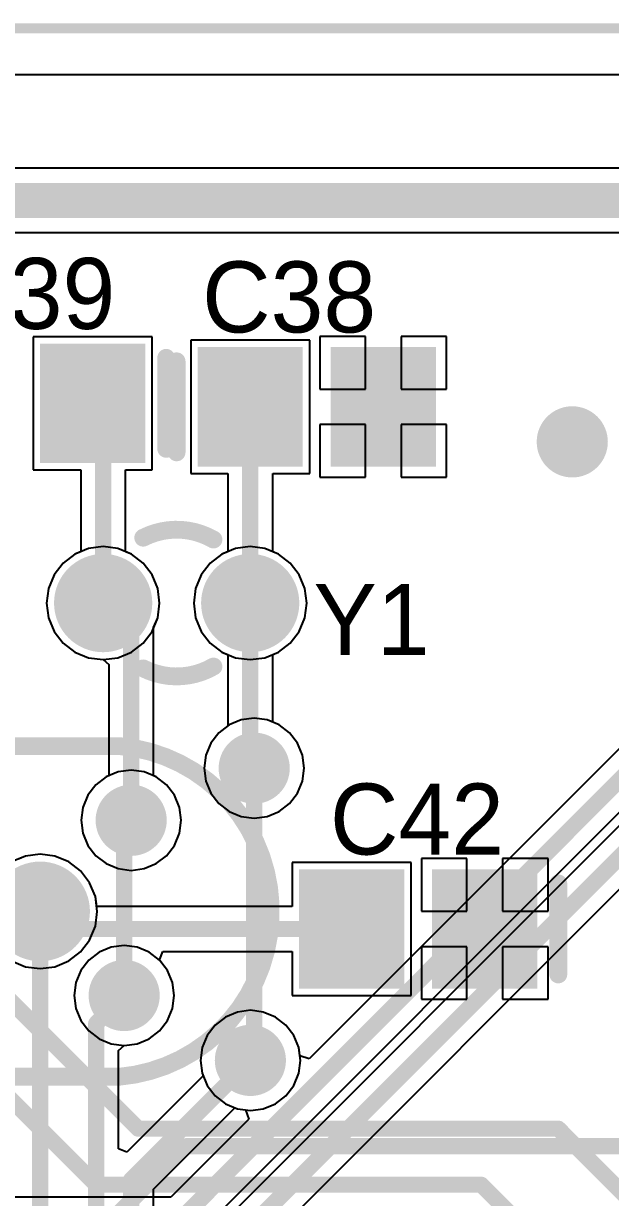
# Model space of a CAD drawing. Header units: millimetres. Extents: x 0 to 7.44, y -3.03 to 0.
# Drawn here: x 4.782 to 5.112, y -0.657 to 0.003 of the extents above; entities that cross this region are included whole.
import ezdxf

# ---------------------------------------------------------------- set-up
doc = ezdxf.new("R2010")
doc.units = ezdxf.units.MM
doc.header["$MEASUREMENT"] = 0
for name, color, linetype in [('BottomLayer', 5, 'Continuous'), ('BottomSolder', 6, 'Continuous'), ('KeepOutLayer', 6, 'Continuous'), ('MidLayer1', 16, 'Continuous'), ('MidLayer2', 76, 'Continuous'), ('MultiLayer', 9, 'Continuous'), ('PadHoleLayer', 156, 'Continuous'), ('TopLayer', 1, 'Continuous'), ('TopOverlay', 2, 'Continuous'), ('TopPaste', 8, 'Continuous'), ('TopSolder', 216, 'Continuous'), ('ViaHoleLayer', 16, 'Continuous')]:
    doc.layers.add(name, color=color, linetype=linetype)

# ---------------------------------------------------------------- blocks, each defined once
blk = doc.blocks.new('ECS_200_20_1_94')
at = {"layer": 'BottomLayer', "const_width": 0.024}
for points in [[(-0.107, 0, 1), (-0.083, 0, 1)], [(0.083, 0, 1), (0.107, 0, 1)]]:
    blk.add_lwpolyline(points, format="xyb", close=True, dxfattribs=at)
at = {"layer": 'BottomSolder', "const_width": 0.028}
for points in [[(-0.109, 0, 1), (-0.081, 0, 1)], [(0.081, 0, 1), (0.109, 0, 1)]]:
    blk.add_lwpolyline(points, format="xyb", close=True, dxfattribs=at)
at = {"layer": 'MidLayer1', "const_width": 0.024}
for points in [[(-0.107, 0, 1), (-0.083, 0, 1)], [(0.083, 0, 1), (0.107, 0, 1)]]:
    blk.add_lwpolyline(points, format="xyb", close=True, dxfattribs=at)
at = {"layer": 'MidLayer2', "const_width": 0.024}
for points in [[(-0.107, 0, 1), (-0.083, 0, 1)], [(0.083, 0, 1), (0.107, 0, 1)]]:
    blk.add_lwpolyline(points, format="xyb", close=True, dxfattribs=at)
at = {"layer": 'MultiLayer', "const_width": 0.024}
for points in [[(-0.107, 0, 1), (-0.083, 0, 1)], [(0.083, 0, 1), (0.107, 0, 1)]]:
    blk.add_lwpolyline(points, format="xyb", close=True, dxfattribs=at)
at = {"layer": 'PadHoleLayer', "const_width": 0.016}
for points in [[(-0.103, 0, 1), (-0.087, 0, 1)], [(0.087, 0, 1), (0.103, 0, 1)]]:
    blk.add_lwpolyline(points, format="xyb", close=True, dxfattribs=at)
at = {"layer": 'TopLayer', "const_width": 0.024}
for points in [[(-0.107, 0, 1), (-0.083, 0, 1)], [(0.083, 0, 1), (0.107, 0, 1)]]:
    blk.add_lwpolyline(points, format="xyb", close=True, dxfattribs=at)
at = {"layer": 'TopOverlay', "const_width": 0.01}
for points in [[(-0.13957, -0.09288, -0.916332), (-0.13957, 0.09288)], [(0.13957, 0.09288, -0.916332), (0.13957, -0.09288)]]:
    blk.add_lwpolyline(points, format="xyb", dxfattribs=at)
for points in [[(0.13967, 0.09287), (-0.13967, 0.09287)], [(0.13967, -0.09287), (-0.13967, -0.09287)]]:
    blk.add_lwpolyline(points, dxfattribs=at)
at = {"layer": 'TopOverlay', "const_width": 0.005}
for points in [[(-0.14217, 0.09287, 1), (-0.13717, 0.09287, 1)], [(-0.14207, 0.09288, 1), (-0.13707, 0.09288, 1)], [(0.13707, 0.09288, 1), (0.14207, 0.09288, 1)], [(0.13717, 0.09287, 1), (0.14217, 0.09287, 1)], [(-0.14217, -0.09287, 1), (-0.13717, -0.09287, 1)], [(-0.14207, -0.09288, 1), (-0.13707, -0.09288, 1)], [(0.13707, -0.09288, 1), (0.14207, -0.09288, 1)], [(0.13717, -0.09287, 1), (0.14217, -0.09287, 1)]]:
    blk.add_lwpolyline(points, format="xyb", close=True, dxfattribs=at)
at = {"layer": 'TopSolder', "const_width": 0.028}
for points in [[(-0.109, 0, 1), (-0.081, 0, 1)], [(0.081, 0, 1), (0.109, 0, 1)]]:
    blk.add_lwpolyline(points, format="xyb", close=True, dxfattribs=at)
blk = doc.blocks.new('CAP_0805_98')
at = {"layer": 'TopLayer'}
for points in [[(-0.05511, -0.02953), (-0.00393, -0.02953), (-0.05511, 0.02953), (-0.00393, 0.02953)], [(0.0197, -0.02953), (0.07088, -0.02953), (0.0197, 0.02953), (0.07088, 0.02953)]]:
    blk.add_solid(points, dxfattribs=at)
at = {"layer": 'TopOverlay', "const_width": 0.01}
blk.add_lwpolyline([(-0.07088, 0.02557), (-0.07088, -0.02557)], dxfattribs=at)
at = {"layer": 'TopOverlay', "const_width": 0.005}
for points in [[(-0.07338, 0.02557, 1), (-0.06838, 0.02557, 1)], [(-0.07338, -0.02557, 1), (-0.06838, -0.02557, 1)]]:
    blk.add_lwpolyline(points, format="xyb", close=True, dxfattribs=at)
at = {"layer": 'TopPaste'}
for points in [[(-0.05511, -0.02953), (-0.00393, -0.02953), (-0.05511, 0.02953), (-0.00393, 0.02953)], [(0.0197, -0.02953), (0.07088, -0.02953), (0.0197, 0.02953), (0.07088, 0.02953)]]:
    blk.add_solid(points, dxfattribs=at)
at = {"layer": 'TopSolder'}
for points in [[(-0.05911, -0.03353), (0.00007, -0.03353), (-0.05911, 0.03353), (0.00007, 0.03353)], [(0.0157, -0.03353), (0.07488, -0.03353), (0.0157, 0.03353), (0.07488, 0.03353)]]:
    blk.add_solid(points, dxfattribs=at)
blk = doc.blocks.new('CAP_0805_99')
at = {"layer": 'TopLayer'}
for points in [[(-0.05511, -0.02953), (-0.00393, -0.02953), (-0.05511, 0.02953), (-0.00393, 0.02953)], [(0.0197, -0.02953), (0.07088, -0.02953), (0.0197, 0.02953), (0.07088, 0.02953)]]:
    blk.add_solid(points, dxfattribs=at)
at = {"layer": 'TopOverlay', "const_width": 0.01}
blk.add_lwpolyline([(-0.07088, 0.02557), (-0.07088, -0.02557)], dxfattribs=at)
at = {"layer": 'TopOverlay', "const_width": 0.005}
for points in [[(-0.07338, 0.02557, 1), (-0.06838, 0.02557, 1)], [(-0.07338, -0.02557, 1), (-0.06838, -0.02557, 1)]]:
    blk.add_lwpolyline(points, format="xyb", close=True, dxfattribs=at)
at = {"layer": 'TopPaste'}
for points in [[(-0.05511, -0.02953), (-0.00393, -0.02953), (-0.05511, 0.02953), (-0.00393, 0.02953)], [(0.0197, -0.02953), (0.07088, -0.02953), (0.0197, 0.02953), (0.07088, 0.02953)]]:
    blk.add_solid(points, dxfattribs=at)
at = {"layer": 'TopSolder'}
for points in [[(-0.05911, -0.03353), (0.00007, -0.03353), (-0.05911, 0.03353), (0.00007, 0.03353)], [(0.0157, -0.03353), (0.07488, -0.03353), (0.0157, 0.03353), (0.07488, 0.03353)]]:
    blk.add_solid(points, dxfattribs=at)
blk = doc.blocks.new('CAP_0805_100')
at = {"layer": 'TopLayer'}
for points in [[(-0.05511, -0.02953), (-0.00393, -0.02953), (-0.05511, 0.02953), (-0.00393, 0.02953)], [(0.0197, -0.02953), (0.07088, -0.02953), (0.0197, 0.02953), (0.07088, 0.02953)]]:
    blk.add_solid(points, dxfattribs=at)
at = {"layer": 'TopOverlay', "const_width": 0.01}
blk.add_lwpolyline([(-0.07088, -0.02557), (-0.07088, 0.02557)], dxfattribs=at)
at = {"layer": 'TopOverlay', "const_width": 0.005}
for points in [[(-0.07338, 0.02557, 1), (-0.06838, 0.02557, 1)], [(-0.07338, -0.02557, 1), (-0.06838, -0.02557, 1)]]:
    blk.add_lwpolyline(points, format="xyb", close=True, dxfattribs=at)
at = {"layer": 'TopPaste'}
for points in [[(-0.05511, -0.02953), (-0.00393, -0.02953), (-0.05511, 0.02953), (-0.00393, 0.02953)], [(0.0197, -0.02953), (0.07088, -0.02953), (0.0197, 0.02953), (0.07088, 0.02953)]]:
    blk.add_solid(points, dxfattribs=at)
at = {"layer": 'TopSolder'}
for points in [[(-0.05911, -0.03353), (0.00007, -0.03353), (-0.05911, 0.03353), (0.00007, 0.03353)], [(0.0157, -0.03353), (0.07488, -0.03353), (0.0157, 0.03353), (0.07488, 0.03353)]]:
    blk.add_solid(points, dxfattribs=at)
blk = doc.blocks.new('R26_32_768_237')
at = {"layer": 'BottomLayer', "const_width": 0.02362}
for points in [[(-0.01181, 0.04134, 1), (0.01181, 0.04134, 1)], [(-0.01181, -0.04134, 1), (0.01181, -0.04134, 1)]]:
    blk.add_lwpolyline(points, format="xyb", close=True, dxfattribs=at)
at = {"layer": 'BottomSolder', "const_width": 0.02762}
for points in [[(-0.01381, 0.04134, 1), (0.01381, 0.04134, 1)], [(-0.01381, -0.04134, 1), (0.01381, -0.04134, 1)]]:
    blk.add_lwpolyline(points, format="xyb", close=True, dxfattribs=at)
at = {"layer": 'MidLayer1', "const_width": 0.02362}
for points in [[(-0.01181, 0.04134, 1), (0.01181, 0.04134, 1)], [(-0.01181, -0.04134, 1), (0.01181, -0.04134, 1)]]:
    blk.add_lwpolyline(points, format="xyb", close=True, dxfattribs=at)
at = {"layer": 'MidLayer2', "const_width": 0.02362}
for points in [[(-0.01181, 0.04134, 1), (0.01181, 0.04134, 1)], [(-0.01181, -0.04134, 1), (0.01181, -0.04134, 1)]]:
    blk.add_lwpolyline(points, format="xyb", close=True, dxfattribs=at)
at = {"layer": 'MultiLayer', "const_width": 0.02362}
for points in [[(-0.01181, 0.04134, 1), (0.01181, 0.04134, 1)], [(-0.01181, -0.04134, 1), (0.01181, -0.04134, 1)]]:
    blk.add_lwpolyline(points, format="xyb", close=True, dxfattribs=at)
at = {"layer": 'PadHoleLayer', "const_width": 0.01181}
for points in [[(-0.00591, 0.04134, 1), (0.00591, 0.04134, 1)], [(-0.00591, -0.04134, 1), (0.00591, -0.04134, 1)]]:
    blk.add_lwpolyline(points, format="xyb", close=True, dxfattribs=at)
at = {"layer": 'TopLayer', "const_width": 0.02362}
for points in [[(-0.01181, 0.04134, 1), (0.01181, 0.04134, 1)], [(-0.01181, -0.04134, 1), (0.01181, -0.04134, 1)]]:
    blk.add_lwpolyline(points, format="xyb", close=True, dxfattribs=at)
at = {"layer": 'TopOverlay', "const_width": 0.01}
for points in [[(-0.03567, -0.02069, -0.253966), (-0.03671, 0.01882)], [(0.03671, 0.01882, -0.253966), (0.03567, -0.02069)]]:
    blk.add_lwpolyline(points, format="xyb", dxfattribs=at)
at = {"layer": 'TopOverlay', "const_width": 0.005}
for points in [[(-0.03921, 0.01882, 1), (-0.03421, 0.01882, 1)], [(0.03421, 0.01882, 1), (0.03921, 0.01882, 1)], [(-0.03817, -0.02069, 1), (-0.03317, -0.02069, 1)], [(0.03317, -0.02069, 1), (0.03817, -0.02069, 1)]]:
    blk.add_lwpolyline(points, format="xyb", close=True, dxfattribs=at)
at = {"layer": 'TopSolder', "const_width": 0.02762}
for points in [[(-0.01381, 0.04134, 1), (0.01381, 0.04134, 1)], [(-0.01381, -0.04134, 1), (0.01381, -0.04134, 1)]]:
    blk.add_lwpolyline(points, format="xyb", close=True, dxfattribs=at)

msp = doc.modelspace()

# ---------------------------------------------------------------- linework, layer by layer
at = {"layer": 'BottomLayer'}
for p, q in [((0.02598, -0.02598), (7.33622, -0.02598)), ((5.89301, -0.07861), (3.42861, -0.07861)), ((4.68643, -0.11473), (5.82209, -0.11473)), ((4.81089, -0.29532), (4.80431, -0.30037)), ((4.81855, -0.29215), (4.81089, -0.29532)), ((4.82677, -0.29107), (4.81855, -0.29215)), ((4.83499, -0.29215), (4.82677, -0.29107)), ((4.84266, -0.29532), (4.83499, -0.29215)), ((4.84923, -0.30037), (4.84266, -0.29532)), ((4.89356, -0.29532), (4.88699, -0.30037)), ((4.90123, -0.29215), (4.89356, -0.29532)), ((4.90945, -0.29107), (4.90123, -0.29215)), ((4.91767, -0.29215), (4.90945, -0.29107)), ((4.92533, -0.29532), (4.91767, -0.29215)), ((4.93191, -0.30037), (4.92533, -0.29532)), ((4.80431, -0.30037), (4.79926, -0.30695)), ((4.85428, -0.30695), (4.84923, -0.30037)), ((4.88699, -0.30037), (4.88194, -0.30695)), ((4.93696, -0.30695), (4.93191, -0.30037)), ((4.79926, -0.30695), (4.79609, -0.31461)), ((4.85746, -0.31461), (4.85428, -0.30695)), ((4.88194, -0.30695), (4.87876, -0.31461)), ((4.94013, -0.31461), (4.93696, -0.30695)), ((4.79609, -0.31461), (4.795, -0.32283)), ((4.85854, -0.32283), (4.85746, -0.31461)), ((4.87876, -0.31461), (4.87768, -0.32283)), ((4.94122, -0.32283), (4.94013, -0.31461)), ((4.795, -0.32283), (4.79609, -0.33106)), ((4.85746, -0.33106), (4.85854, -0.32283)), ((4.87768, -0.32283), (4.87876, -0.33106)), ((4.94013, -0.33106), (4.94122, -0.32283)), ((4.79609, -0.33106), (4.79926, -0.33872)), ((4.85428, -0.33872), (4.85746, -0.33106)), ((4.87876, -0.33106), (4.88194, -0.33872)), ((4.93696, -0.33872), (4.94013, -0.33106)), ((4.79926, -0.33872), (4.80431, -0.3453)), ((4.84923, -0.3453), (4.85428, -0.33872)), ((4.88194, -0.33872), (4.88699, -0.3453)), ((4.93191, -0.3453), (4.93696, -0.33872)), ((4.80431, -0.3453), (4.81089, -0.35035)), ((4.84266, -0.35035), (4.84923, -0.3453)), ((4.88699, -0.3453), (4.89356, -0.35035)), ((4.92533, -0.35035), (4.93191, -0.3453)), ((5.1761, -0.34539), (4.9426, -0.57889)), ((4.81089, -0.35035), (4.81855, -0.35352)), ((4.81855, -0.35352), (4.82677, -0.3546)), ((4.82677, -0.3546), (4.83499, -0.35352)), ((4.83499, -0.35352), (4.84266, -0.35035)), ((4.89356, -0.35035), (4.90123, -0.35352)), ((4.90123, -0.35352), (4.90945, -0.3546)), ((4.90945, -0.3546), (4.91767, -0.35352)), ((4.91767, -0.35352), (4.92533, -0.35035)), ((4.87902, -0.67823), (5.19028, -0.36698)), ((4.90442, -0.38844), (4.89764, -0.39125)), ((4.9117, -0.38748), (4.90442, -0.38844)), ((4.91897, -0.38844), (4.9117, -0.38748)), ((4.92575, -0.39125), (4.91897, -0.38844)), ((4.89182, -0.39572), (4.88735, -0.40154)), ((4.89764, -0.39125), (4.89182, -0.39572)), ((4.93158, -0.39572), (4.92575, -0.39125)), ((4.93604, -0.40154), (4.93158, -0.39572)), ((4.88735, -0.40154), (4.88454, -0.40832)), ((4.93885, -0.40832), (4.93604, -0.40154)), ((4.88454, -0.40832), (4.88358, -0.4156)), ((4.93981, -0.4156), (4.93885, -0.40832)), ((4.82846, -0.42053), (4.82264, -0.425)), ((4.83524, -0.41773), (4.82846, -0.42053)), ((4.84252, -0.41677), (4.83524, -0.41773)), ((4.8498, -0.41773), (4.84252, -0.41677)), ((4.85658, -0.42053), (4.8498, -0.41773)), ((4.8624, -0.425), (4.85658, -0.42053)), ((4.88358, -0.4156), (4.88454, -0.42288)), ((4.93885, -0.42288), (4.93981, -0.4156)), ((4.82264, -0.425), (4.81817, -0.43082)), ((4.86687, -0.43082), (4.8624, -0.425)), ((4.88454, -0.42288), (4.88735, -0.42966)), ((4.93604, -0.42966), (4.93885, -0.42288)), ((4.81817, -0.43082), (4.81536, -0.43761)), ((4.86968, -0.43761), (4.86687, -0.43082)), ((4.88735, -0.42966), (4.89182, -0.43548)), ((4.93158, -0.43548), (4.93604, -0.42966)), ((4.81536, -0.43761), (4.81441, -0.44488)), ((4.87063, -0.44488), (4.86968, -0.43761)), ((4.89182, -0.43548), (4.89764, -0.43995)), ((4.89764, -0.43995), (4.90442, -0.44276)), ((4.91897, -0.44276), (4.92575, -0.43995)), ((4.92575, -0.43995), (4.93158, -0.43548)), ((4.81441, -0.44488), (4.81536, -0.45216)), ((5.11704, -0.44775), (4.85697, -0.70783)), ((4.86968, -0.45216), (4.87063, -0.44488)), ((4.90442, -0.44276), (4.9117, -0.44371)), ((4.9117, -0.44371), (4.91897, -0.44276)), ((4.81536, -0.45216), (4.81817, -0.45894)), ((4.86687, -0.45894), (4.86968, -0.45216)), ((4.81817, -0.45894), (4.82264, -0.46476)), ((4.8624, -0.46476), (4.86687, -0.45894)), ((4.78302, -0.46501), (4.77526, -0.46822)), ((4.79134, -0.46391), (4.78302, -0.46501)), ((4.79966, -0.46501), (4.79134, -0.46391)), ((4.80741, -0.46822), (4.79966, -0.46501)), ((4.81407, -0.47333), (4.80741, -0.46822)), ((4.82264, -0.46476), (4.82846, -0.46923)), ((4.85658, -0.46923), (4.8624, -0.46476)), ((4.81918, -0.47999), (4.81407, -0.47333)), ((4.82846, -0.46923), (4.83524, -0.47204)), ((4.83524, -0.47204), (4.84252, -0.473)), ((4.84252, -0.473), (4.8498, -0.47204)), ((4.8498, -0.47204), (4.85658, -0.46923)), ((4.92461, -0.67595), (5.13122, -0.46934)), ((4.82239, -0.48774), (4.81918, -0.47999)), ((4.82349, -0.49606), (4.82239, -0.48774)), ((4.82239, -0.50438), (4.82349, -0.49606)), ((4.81918, -0.51214), (4.82239, -0.50438)), ((4.81407, -0.5188), (4.81918, -0.51214)), ((4.80741, -0.5239), (4.81407, -0.5188)), ((4.82453, -0.51896), (4.8187, -0.52343)), ((4.83131, -0.51615), (4.82453, -0.51896)), ((4.83858, -0.51519), (4.83131, -0.51615)), ((4.84586, -0.51615), (4.83858, -0.51519)), ((4.85264, -0.51896), (4.84586, -0.51615)), ((4.85846, -0.52343), (4.85264, -0.51896)), ((4.77526, -0.5239), (4.78302, -0.52712)), ((4.78302, -0.52712), (4.79134, -0.52821)), ((4.79134, -0.52821), (4.79966, -0.52712)), ((4.79966, -0.52712), (4.80741, -0.5239)), ((4.8187, -0.52343), (4.81423, -0.52925)), ((4.86293, -0.52925), (4.85846, -0.52343)), ((4.81423, -0.52925), (4.81143, -0.53603)), ((4.86574, -0.53603), (4.86293, -0.52925)), ((4.81143, -0.53603), (4.81047, -0.54331)), ((4.8667, -0.54331), (4.86574, -0.53603)), ((4.81047, -0.54331), (4.81143, -0.55058)), ((4.86574, -0.55058), (4.8667, -0.54331)), ((4.81143, -0.55058), (4.81423, -0.55736)), ((4.86293, -0.55736), (4.86574, -0.55058)), ((4.90227, -0.55259), (4.89549, -0.5554)), ((4.90955, -0.55163), (4.90227, -0.55259)), ((4.91683, -0.55259), (4.90955, -0.55163)), ((4.92361, -0.5554), (4.91683, -0.55259)), ((4.81423, -0.55736), (4.8187, -0.56319)), ((4.85846, -0.56319), (4.86293, -0.55736)), ((4.88967, -0.55987), (4.8852, -0.56569)), ((4.89549, -0.5554), (4.88967, -0.55987)), ((4.92943, -0.55987), (4.92361, -0.5554)), ((4.9339, -0.56569), (4.92943, -0.55987)), ((4.8187, -0.56319), (4.82453, -0.56766)), ((4.85264, -0.56766), (4.85846, -0.56319)), ((4.8852, -0.56569), (4.88239, -0.57247)), ((4.93671, -0.57247), (4.9339, -0.56569)), ((4.82453, -0.56766), (4.83131, -0.57046)), ((4.83131, -0.57046), (4.83858, -0.57142)), ((4.83858, -0.57142), (4.84586, -0.57046)), ((4.84586, -0.57046), (4.85264, -0.56766)), ((4.88239, -0.57247), (4.88144, -0.57975)), ((4.93732, -0.5771), (4.93671, -0.57247)), ((4.88144, -0.57975), (4.88239, -0.58702)), ((4.9426, -0.57889), (4.93732, -0.5771)), ((4.88239, -0.58702), (4.8852, -0.59381)), ((4.8852, -0.59381), (4.88967, -0.59963)), ((4.88967, -0.59963), (4.89549, -0.6041)), ((4.89549, -0.6041), (4.90227, -0.6069)), ((4.9087, -0.61279), (4.86484, -0.65665)), ((4.90227, -0.6069), (4.9069, -0.60751)), ((4.9069, -0.60751), (4.9087, -0.61279)), ((4.86484, -0.65665), (4.74541, -0.65665))]:
    msp.add_line(p, q, dxfattribs=at)
for points, const_width in [([(4.66836, -0.09667), (5.84016, -0.09667)], 0.01969), ([(4.87008, -0.66929), (5.18504, -0.35433)], 0.00906), ([(4.8622, -0.72047), (5.12598, -0.45669)], 0.00906)]:
    msp.add_lwpolyline(points, dxfattribs=dict(at, const_width=const_width))
at = {"layer": 'BottomLayer', "const_width": 0.02}
for points in [[(5.08055, -0.23228, 1), (5.10055, -0.23228, 1)], [(4.9017, -0.4156, 1), (4.9217, -0.4156, 1)], [(4.83252, -0.44488, 1), (4.85252, -0.44488, 1)], [(4.82858, -0.54331, 1), (4.84858, -0.54331, 1)], [(4.89955, -0.57975, 1), (4.91955, -0.57975, 1)]]:
    msp.add_lwpolyline(points, format="xyb", close=True, dxfattribs=at)
at = {"layer": 'KeepOutLayer'}
for const_width in [0.00551, 0.005]:
    msp.add_lwpolyline([(0, 0), (7.3622, 0)], dxfattribs=dict(at, const_width=const_width))
at = {"layer": 'MidLayer1'}
for points, const_width in [([(5.08055, -0.23228, 1), (5.10055, -0.23228, 1)], 0.02), ([(4.9017, -0.4156, 1), (4.9217, -0.4156, 1)], 0.02), ([(4.90943, -0.4156, 1), (4.91396, -0.4156, 1)], 0.00453), ([(4.83252, -0.44488, 1), (4.85252, -0.44488, 1)], 0.02), ([(4.84026, -0.44488, 1), (4.84478, -0.44488, 1)], 0.00453), ([(4.83632, -0.44882, 1), (4.84085, -0.44882, 1)], 0.00453), ([(4.83632, -0.44882, 1), (4.84085, -0.44882, 1)], 0.00453), ([(4.82858, -0.54331, 1), (4.84858, -0.54331, 1)], 0.02), ([(4.83632, -0.54331, 1), (4.84085, -0.54331, 1)], 0.00453), ([(4.89955, -0.57975, 1), (4.91955, -0.57975, 1)], 0.02), ([(4.90943, -0.5776, 1), (4.91396, -0.5776, 1)], 0.00453), ([(4.90943, -0.5776, 1), (4.91396, -0.5776, 1)], 0.00453), ([(4.90729, -0.57975, 1), (4.91181, -0.57975, 1)], 0.00453), ([(4.87086, -0.62797, 1), (4.87539, -0.62797, 1)], 0.00453), ([(4.87086, -0.62797, 1), (4.87539, -0.62797, 1)], 0.00453)]:
    msp.add_lwpolyline(points, format="xyb", close=True, dxfattribs=dict(at, const_width=const_width))
at = {"layer": 'MidLayer1', "const_width": 0.00906}
for points in [[(4.9117, -0.5776), (4.9117, -0.4156)], [(4.83858, -0.44882), (4.84252, -0.44488)], [(4.83858, -0.54331), (4.83858, -0.44882)], [(4.90955, -0.57975), (4.9117, -0.5776)], [(4.81333, -0.68777), (4.87312, -0.62797)], [(4.87312, -0.62797), (5.95404, -0.62797)]]:
    msp.add_lwpolyline(points, dxfattribs=at)
at = {"layer": 'MidLayer2'}
for points, const_width in [([(5.08055, -0.23228, 1), (5.10055, -0.23228, 1)], 0.02), ([(4.9017, -0.4156, 1), (4.9217, -0.4156, 1)], 0.02), ([(4.83252, -0.44488, 1), (4.85252, -0.44488, 1)], 0.02), ([(4.82858, -0.54331, 1), (4.84858, -0.54331, 1)], 0.02), ([(4.89955, -0.57975, 1), (4.91955, -0.57975, 1)], 0.02), ([(4.84419, -0.61811, 1), (4.84872, -0.61811, 1)], 0.00453), ([(4.84419, -0.61811, 1), (4.84872, -0.61811, 1)], 0.00453), ([(5.08041, -0.61811, 1), (5.08494, -0.61811, 1)], 0.00453), ([(5.08041, -0.61811, 1), (5.08494, -0.61811, 1)], 0.00453), ([(4.82057, -0.64961, 1), (4.8251, -0.64961, 1)], 0.00453), ([(4.82057, -0.64961, 1), (4.8251, -0.64961, 1)], 0.00453), ([(5.03711, -0.64961, 1), (5.04163, -0.64961, 1)], 0.00453), ([(5.03711, -0.64961, 1), (5.04163, -0.64961, 1)], 0.00453)]:
    msp.add_lwpolyline(points, format="xyb", close=True, dxfattribs=dict(at, const_width=const_width))
at = {"layer": 'MidLayer2', "const_width": 0.00906}
for points in [[(4.56693, -0.33858), (4.84646, -0.61811)], [(4.56063, -0.3874), (4.82283, -0.64961)], [(4.84646, -0.61811), (5.08268, -0.61811)], [(5.08268, -0.61811), (5.22047, -0.75591)], [(4.82283, -0.64961), (5.03937, -0.64961)], [(5.03937, -0.64961), (5.14961, -0.75984)]]:
    msp.add_lwpolyline(points, dxfattribs=at)
at = {"layer": 'MultiLayer', "const_width": 0.02}
for points in [[(5.08055, -0.23228, 1), (5.10055, -0.23228, 1)], [(4.9017, -0.4156, 1), (4.9217, -0.4156, 1)], [(4.83252, -0.44488, 1), (4.85252, -0.44488, 1)], [(4.82858, -0.54331, 1), (4.84858, -0.54331, 1)], [(4.89955, -0.57975, 1), (4.91955, -0.57975, 1)]]:
    msp.add_lwpolyline(points, format="xyb", close=True, dxfattribs=at)
at = {"layer": 'TopLayer'}
for p, q in [((0.02598, -0.02598), (7.33622, -0.02598)), ((4.85433, -0.17323), (4.7874, -0.17323)), ((4.7874, -0.17323), (4.7874, -0.24803)), ((4.85433, -0.24803), (4.85433, -0.17323)), ((4.94291, -0.1752), (4.87598, -0.1752)), ((4.87598, -0.1752), (4.87598, -0.25)), ((4.94291, -0.25), (4.94291, -0.1752)), ((4.97425, -0.17307), (4.94866, -0.17307)), ((4.94866, -0.17307), (4.94866, -0.2026)), ((4.97425, -0.2026), (4.97425, -0.17307)), ((5.01984, -0.17307), (4.99425, -0.17307)), ((4.99425, -0.17307), (4.99425, -0.2026)), ((5.01984, -0.2026), (5.01984, -0.17307)), ((4.94866, -0.2026), (4.97425, -0.2026)), ((4.99425, -0.2026), (5.01984, -0.2026)), ((4.97425, -0.2226), (4.94866, -0.2226)), ((4.94866, -0.2226), (4.94866, -0.25213)), ((4.97425, -0.25213), (4.97425, -0.2226)), ((5.01984, -0.2226), (4.99425, -0.2226)), ((4.99425, -0.2226), (4.99425, -0.25213)), ((5.01984, -0.25213), (5.01984, -0.2226)), ((4.7874, -0.24803), (4.81413, -0.24803)), ((4.81413, -0.24803), (4.81413, -0.29398)), ((4.83942, -0.29398), (4.83942, -0.24803)), ((4.83942, -0.24803), (4.85433, -0.24803)), ((4.87598, -0.25), (4.8968, -0.25)), ((4.8968, -0.25), (4.8968, -0.29398)), ((4.92209, -0.29398), (4.92209, -0.25)), ((4.92209, -0.25), (4.94291, -0.25)), ((4.94866, -0.25213), (4.97425, -0.25213)), ((4.99425, -0.25213), (5.01984, -0.25213)), ((4.81089, -0.29532), (4.80431, -0.30037)), ((4.81413, -0.29398), (4.81089, -0.29532)), ((4.84266, -0.29532), (4.83942, -0.29398)), ((4.84923, -0.30037), (4.84266, -0.29532)), ((4.89356, -0.29532), (4.88699, -0.30037)), ((4.8968, -0.29398), (4.89356, -0.29532)), ((4.92533, -0.29532), (4.92209, -0.29398)), ((4.93191, -0.30037), (4.92533, -0.29532)), ((4.80431, -0.30037), (4.79926, -0.30695)), ((4.85428, -0.30695), (4.84923, -0.30037)), ((4.88699, -0.30037), (4.88194, -0.30695)), ((4.93696, -0.30695), (4.93191, -0.30037)), ((4.79926, -0.30695), (4.79609, -0.31461)), ((4.85746, -0.31461), (4.85428, -0.30695)), ((4.88194, -0.30695), (4.87876, -0.31461)), ((4.94013, -0.31461), (4.93696, -0.30695)), ((4.79609, -0.31461), (4.795, -0.32283)), ((4.85854, -0.32283), (4.85746, -0.31461)), ((4.87876, -0.31461), (4.87768, -0.32283)), ((4.94122, -0.32283), (4.94013, -0.31461)), ((4.795, -0.32283), (4.79609, -0.33106)), ((4.85746, -0.33106), (4.85854, -0.32283)), ((4.87768, -0.32283), (4.87876, -0.33106)), ((4.94013, -0.33106), (4.94122, -0.32283)), ((4.79609, -0.33106), (4.79926, -0.33872)), ((4.85516, -0.33659), (4.85746, -0.33106)), ((4.87876, -0.33106), (4.88194, -0.33872)), ((4.93696, -0.33872), (4.94013, -0.33106)), ((4.79926, -0.33872), (4.80431, -0.3453)), ((4.85516, -0.41995), (4.85516, -0.33659)), ((4.88194, -0.33872), (4.88699, -0.3453)), ((4.93191, -0.3453), (4.93696, -0.33872)), ((4.80431, -0.3453), (4.81089, -0.35035)), ((4.88699, -0.3453), (4.89356, -0.35035)), ((4.92533, -0.35035), (4.93191, -0.3453)), ((4.81089, -0.35035), (4.81855, -0.35352)), ((4.81855, -0.35352), (4.82677, -0.3546)), ((4.82677, -0.3546), (4.82988, -0.35732)), ((4.89356, -0.35035), (4.8968, -0.35169)), ((4.8968, -0.35169), (4.8968, -0.39189)), ((4.92209, -0.35169), (4.92533, -0.35035)), ((4.92209, -0.38973), (4.92209, -0.35169)), ((4.82988, -0.35732), (4.82988, -0.41995)), ((4.89182, -0.39572), (4.88735, -0.40154)), ((4.8968, -0.39189), (4.89182, -0.39572)), ((4.92575, -0.39125), (4.92209, -0.38973)), ((4.93158, -0.39572), (4.92575, -0.39125)), ((4.93604, -0.40154), (4.93158, -0.39572)), ((4.88735, -0.40154), (4.88454, -0.40832)), ((4.93885, -0.40832), (4.93604, -0.40154)), ((4.88454, -0.40832), (4.88358, -0.4156)), ((4.93981, -0.4156), (4.93885, -0.40832)), ((4.82846, -0.42053), (4.82264, -0.425)), ((4.82988, -0.41995), (4.82846, -0.42053)), ((4.85658, -0.42053), (4.85516, -0.41995)), ((4.8624, -0.425), (4.85658, -0.42053)), ((4.88358, -0.4156), (4.88454, -0.42288)), ((4.93885, -0.42288), (4.93981, -0.4156)), ((4.82264, -0.425), (4.81817, -0.43082)), ((4.86687, -0.43082), (4.8624, -0.425)), ((4.88454, -0.42288), (4.88735, -0.42966)), ((4.93604, -0.42966), (4.93885, -0.42288)), ((4.81817, -0.43082), (4.81536, -0.43761)), ((4.86968, -0.43761), (4.86687, -0.43082)), ((4.88735, -0.42966), (4.89182, -0.43548)), ((4.93158, -0.43548), (4.93604, -0.42966)), ((4.81536, -0.43761), (4.81441, -0.44488)), ((4.87063, -0.44488), (4.86968, -0.43761)), ((4.89182, -0.43548), (4.89764, -0.43995)), ((4.89764, -0.43995), (4.90442, -0.44276)), ((4.91897, -0.44276), (4.92575, -0.43995)), ((4.92575, -0.43995), (4.93158, -0.43548)), ((4.81441, -0.44488), (4.81536, -0.45216)), ((4.86968, -0.45216), (4.87063, -0.44488)), ((4.90442, -0.44276), (4.9117, -0.44371)), ((4.9117, -0.44371), (4.91897, -0.44276)), ((4.81536, -0.45216), (4.81817, -0.45894)), ((4.86687, -0.45894), (4.86968, -0.45216)), ((4.81817, -0.45894), (4.82264, -0.46476)), ((4.8624, -0.46476), (4.86687, -0.45894)), ((4.78302, -0.46501), (4.77959, -0.46643)), ((4.79134, -0.46391), (4.78302, -0.46501)), ((4.79966, -0.46501), (4.79134, -0.46391)), ((4.80741, -0.46822), (4.79966, -0.46501)), ((4.81407, -0.47333), (4.80741, -0.46822)), ((4.82264, -0.46476), (4.82846, -0.46923)), ((4.85658, -0.46923), (4.8624, -0.46476)), ((5.03134, -0.46638), (5.00575, -0.46638)), ((5.00575, -0.46638), (5.00575, -0.49591)), ((5.03134, -0.49591), (5.03134, -0.46638)), ((5.07693, -0.46638), (5.05134, -0.46638)), ((5.05134, -0.46638), (5.05134, -0.49591)), ((5.07693, -0.49591), (5.07693, -0.46638)), ((4.81918, -0.47999), (4.81407, -0.47333)), ((4.82846, -0.46923), (4.83524, -0.47204)), ((4.83524, -0.47204), (4.84252, -0.473)), ((4.84252, -0.473), (4.8498, -0.47204)), ((4.8498, -0.47204), (4.85658, -0.46923)), ((5, -0.4685), (4.93307, -0.4685)), ((4.93307, -0.4685), (4.93307, -0.49326)), ((5, -0.54331), (5, -0.4685)), ((4.82239, -0.48774), (4.81918, -0.47999)), ((4.82312, -0.49326), (4.82239, -0.48774)), ((4.93307, -0.49326), (4.82312, -0.49326)), ((5.00575, -0.49591), (5.03134, -0.49591)), ((5.05134, -0.49591), (5.07693, -0.49591)), ((4.85864, -0.52297), (4.86032, -0.51855)), ((4.86032, -0.51855), (4.93307, -0.51855)), ((4.93307, -0.51855), (4.93307, -0.54331)), ((5.03134, -0.51591), (5.00575, -0.51591)), ((5.00575, -0.51591), (5.00575, -0.54543)), ((5.03134, -0.54543), (5.03134, -0.51591)), ((5.07693, -0.51591), (5.05134, -0.51591)), ((5.05134, -0.51591), (5.05134, -0.54543)), ((5.07693, -0.54543), (5.07693, -0.51591)), ((4.85856, -0.52355), (4.85864, -0.52297)), ((4.86293, -0.52925), (4.85856, -0.52355)), ((4.86574, -0.53603), (4.86293, -0.52925)), ((4.8667, -0.54331), (4.86574, -0.53603)), ((4.86574, -0.55058), (4.8667, -0.54331)), ((4.93307, -0.54331), (5, -0.54331)), ((5.00575, -0.54543), (5.03134, -0.54543)), ((5.05134, -0.54543), (5.07693, -0.54543)), ((4.86293, -0.55736), (4.86574, -0.55058)), ((4.90227, -0.55259), (4.89549, -0.5554)), ((4.90955, -0.55163), (4.90227, -0.55259)), ((4.91683, -0.55259), (4.90955, -0.55163)), ((4.92361, -0.5554), (4.91683, -0.55259)), ((4.85846, -0.56319), (4.86293, -0.55736)), ((4.88967, -0.55987), (4.8852, -0.56569)), ((4.89549, -0.5554), (4.88967, -0.55987)), ((4.92943, -0.55987), (4.92361, -0.5554)), ((4.9339, -0.56569), (4.92943, -0.55987)), ((4.85264, -0.56766), (4.85846, -0.56319)), ((4.8852, -0.56569), (4.88239, -0.57247)), ((4.93671, -0.57247), (4.9339, -0.56569)), ((4.83548, -0.57414), (4.83858, -0.57142)), ((4.83858, -0.57142), (4.84586, -0.57046)), ((4.84586, -0.57046), (4.85264, -0.56766)), ((4.88239, -0.57247), (4.88144, -0.57975)), ((4.93767, -0.57975), (4.93671, -0.57247)), ((4.83548, -0.62941), (4.83548, -0.57414)), ((4.88144, -0.57975), (4.88239, -0.58702)), ((4.93671, -0.58702), (4.93767, -0.57975)), ((4.88298, -0.58844), (4.8401, -0.63132)), ((4.88239, -0.58702), (4.88298, -0.58844)), ((4.9339, -0.59381), (4.93671, -0.58702)), ((4.92361, -0.6041), (4.92943, -0.59963)), ((4.92943, -0.59963), (4.9339, -0.59381)), ((4.85516, -0.65202), (4.90086, -0.60632)), ((4.90086, -0.60632), (4.90227, -0.6069)), ((4.91683, -0.6069), (4.92361, -0.6041)), ((4.90227, -0.6069), (4.90955, -0.60786)), ((4.90955, -0.60786), (4.91683, -0.6069)), ((4.8401, -0.63132), (4.83548, -0.62941)), ((4.85516, -0.76035), (4.85516, -0.65202))]:
    msp.add_line(p, q, dxfattribs=at)
at = {"layer": 'TopLayer', "const_width": 0.00906}
for points in [[(4.82087, -0.21063), (4.82677, -0.21654)], [(4.90945, -0.32283), (4.90945, -0.2126)], [(4.82677, -0.32283), (4.82677, -0.21654)], [(4.82677, -0.32283), (4.84252, -0.32283)], [(4.84252, -0.44488), (4.84252, -0.32283)], [(4.90945, -0.41335), (4.90945, -0.32283)], [(4.90945, -0.41335), (4.9117, -0.4156)], [(4.90945, -0.4156), (4.9117, -0.4156)], [(4.73228, -0.43701), (4.79134, -0.49606)], [(4.79134, -0.9252), (4.79134, -0.49606)], [(4.79134, -0.49606), (4.80118, -0.50591)], [(4.80118, -0.50591), (4.96654, -0.50591)], [(4.82283, -0.55906), (4.83858, -0.54331)], [(4.82283, -0.85433), (4.82283, -0.55906)], [(4.84252, -0.64678), (4.90955, -0.57975)], [(4.90945, -0.57975), (4.90955, -0.57975)], [(4.84252, -0.84646), (4.84252, -0.64678)]]:
    msp.add_lwpolyline(points, dxfattribs=at)
at = {"layer": 'TopLayer'}
for points, const_width in [([(4.8186, -0.21063, 1), (4.82313, -0.21063, 1)], 0.00453), ([(4.90719, -0.2126, 1), (4.91171, -0.2126, 1)], 0.00453), ([(4.82451, -0.21654, 1), (4.82904, -0.21654, 1)], 0.00453), ([(4.82451, -0.21654, 1), (4.82904, -0.21654, 1)], 0.00453), ([(5.08055, -0.23228, 1), (5.10055, -0.23228, 1)], 0.02), ([(4.82451, -0.32283, 1), (4.82904, -0.32283, 1)], 0.00453), ([(4.82451, -0.32283, 1), (4.82904, -0.32283, 1)], 0.00453), ([(4.84026, -0.32283, 1), (4.84478, -0.32283, 1)], 0.00453), ([(4.84026, -0.32283, 1), (4.84478, -0.32283, 1)], 0.00453), ([(4.90719, -0.32283, 1), (4.91171, -0.32283, 1)], 0.00453), ([(4.90719, -0.32283, 1), (4.91171, -0.32283, 1)], 0.00453), ([(4.9017, -0.4156, 1), (4.9217, -0.4156, 1)], 0.02), ([(4.90719, -0.41335, 1), (4.91171, -0.41335, 1)], 0.00453), ([(4.90719, -0.41335, 1), (4.91171, -0.41335, 1)], 0.00453), ([(4.90719, -0.4156, 1), (4.91171, -0.4156, 1)], 0.00453), ([(4.90943, -0.4156, 1), (4.91396, -0.4156, 1)], 0.00453), ([(4.90943, -0.4156, 1), (4.91396, -0.4156, 1)], 0.00453), ([(4.83252, -0.44488, 1), (4.85252, -0.44488, 1)], 0.02), ([(4.84026, -0.44488, 1), (4.84478, -0.44488, 1)], 0.00453), ([(4.78907, -0.49606, 1), (4.7936, -0.49606, 1)], 0.00453), ([(4.78907, -0.49606, 1), (4.7936, -0.49606, 1)], 0.00453), ([(4.78907, -0.49606, 1), (4.7936, -0.49606, 1)], 0.00453), ([(4.79892, -0.50591, 1), (4.80344, -0.50591, 1)], 0.00453), ([(4.79892, -0.50591, 1), (4.80344, -0.50591, 1)], 0.00453), ([(4.96427, -0.50591, 1), (4.9688, -0.50591, 1)], 0.00453), ([(4.82858, -0.54331, 1), (4.84858, -0.54331, 1)], 0.02), ([(4.83632, -0.54331, 1), (4.84085, -0.54331, 1)], 0.00453), ([(4.82057, -0.55906, 1), (4.8251, -0.55906, 1)], 0.00453), ([(4.82057, -0.55906, 1), (4.8251, -0.55906, 1)], 0.00453), ([(4.89955, -0.57975, 1), (4.91955, -0.57975, 1)], 0.02), ([(4.90719, -0.57975, 1), (4.91171, -0.57975, 1)], 0.00453), ([(4.90729, -0.57975, 1), (4.91181, -0.57975, 1)], 0.00453), ([(4.90729, -0.57975, 1), (4.91181, -0.57975, 1)], 0.00453), ([(4.84026, -0.64678, 1), (4.84478, -0.64678, 1)], 0.00453), ([(4.84026, -0.64678, 1), (4.84478, -0.64678, 1)], 0.00453)]:
    msp.add_lwpolyline(points, format="xyb", close=True, dxfattribs=dict(at, const_width=const_width))
at = {"layer": 'ViaHoleLayer', "const_width": 0.00956}
for points in [[(5.08577, -0.23228, 1), (5.09533, -0.23228, 1)], [(4.90692, -0.4156, 1), (4.91648, -0.4156, 1)], [(4.83774, -0.44488, 1), (4.8473, -0.44488, 1)], [(4.8338, -0.54331, 1), (4.84336, -0.54331, 1)], [(4.90477, -0.57975, 1), (4.91433, -0.57975, 1)]]:
    msp.add_lwpolyline(points, format="xyb", close=True, dxfattribs=at)

# ---------------------------------------------------------------- block references
for name, p, rotation in [('CAP_0805_99', (4.79135, -0.21063), 180), ('R26_32_768_237', (4.86811, -0.32283), 90), ('ECS_200_20_1_94', (4.69634, -0.49606), 180), ('CAP_0805_98', (5.01182, -0.50591), 180)]:
    msp.add_blockref(name, p, dxfattribs=dict(rotation=rotation))
msp.add_blockref('CAP_0805_100', (4.93896, -0.2126))

# ---------------------------------------------------------------- texts
at = {"layer": 'TopOverlay'}
for s, p in [('C39', (4.73572, -0.16884)), ('C38', (4.88241, -0.17081)), ('Y1', (4.94505, -0.35203)), ('C42', (4.95429, -0.46411))]:
    msp.add_text(s, height=0.039894, dxfattribs=at).set_placement(p)

doc.saveas('drawing.dxf')
